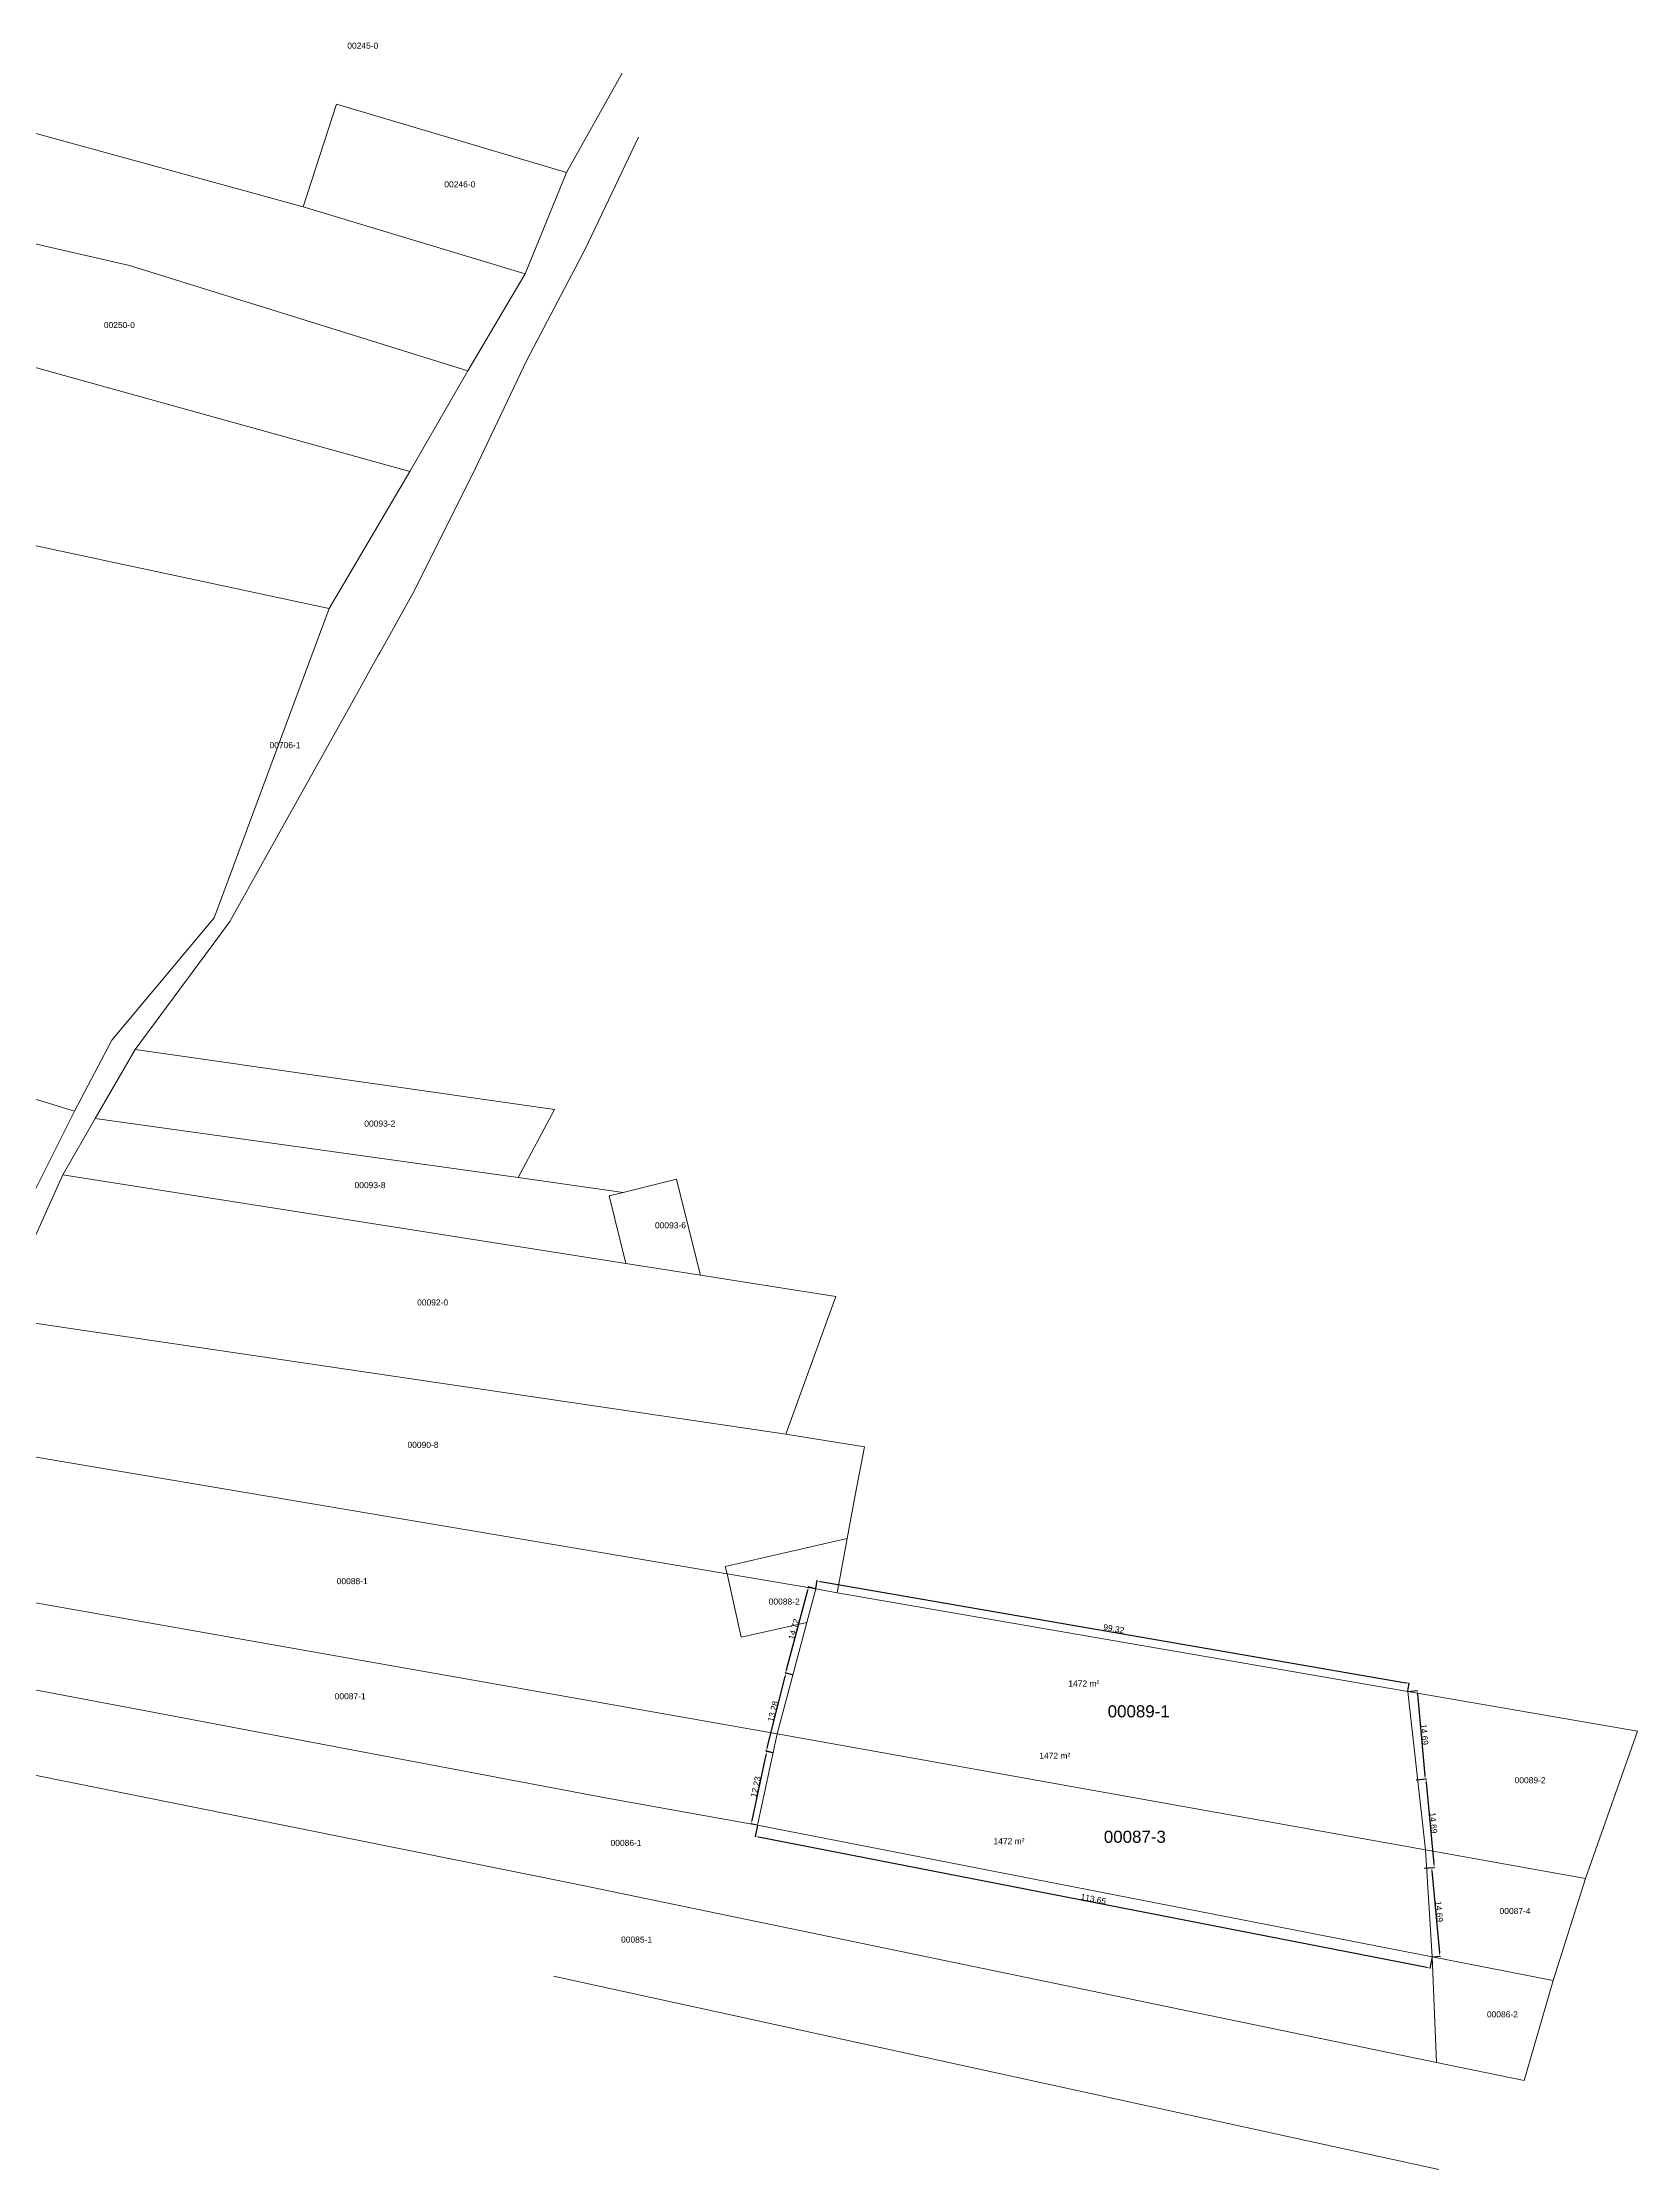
# Model space of a CAD drawing. Header units: metres. Extents: x 7516441 to 7517435, y 4691974 to 4693345.
# Drawn here: x 7516798.4 to 7517062.1, y 4692660.3 to 4693012 of the extents above; entities that cross this region are included whole.
import ezdxf

# ---------------------------------------------------------------- set-up
doc = ezdxf.new("R2010")
doc.units = ezdxf.units.M
doc.header["$PDMODE"] = 32
doc.header["$PDSIZE"] = 1
doc.layers.get('Defpoints').update_dxf_attribs({"lineweight": 0})
for name, color, linetype, lineweight in [('Dimensionet', 5, 'Continuous', 0), ('Nr Parceles Baze', 7, 'Continuous', 0), ('Nr-Kojshi', 251, 'Continuous', 0), ('Nr-Ri', 1, 'Continuous', 0), ('Parc-Kojshi', 251, 'Continuous', 0), ('Parcela Baze', 7, 'Continuous', 0), ('ParcReNet_12', 1, 'Continuous', 0)]:
    doc.layers.add(name, color=color, linetype=linetype, lineweight=lineweight)
doc.styles.get("Standard").update_dxf_attribs({"font": 'arial.ttf'})
doc.dimstyles.get("Standard").update_dxf_attribs({"dimtxt": 1.5, "dimasz": 0.18, "dimexe": 0.18, "dimexo": 0.0625, "dimgap": 0.09, "dimtad": 1, "dimtoh": 1, "dimzin": 0, "dimdsep": 46, "dimtxsty": 'Standard', "dimcen": 0.09, "dimse1": 1, "dimse2": 1, "dimsd1": 1, "dimsd2": 1, "dimadec": 0, "dimazin": 0, "dimtfac": 1, "dimtofl": 0, "dimtmove": 0, "dimatfit": 3, "dimfxl": 1, "dimtolj": 1, "dimtzin": 0, "dimarcsym": 0})

# ---------------------------------------------------------------- blocks, each defined once
blk = doc.blocks.new('*D57')
at = {"layer": 'Defpoints', "color": 0, "transparency": 16777216}
for p in [(7516916.6, 4692717.22), (7516916.24, 4692715.34), (7517028.15, 4692695.45)]:
    blk.add_point(p, dxfattribs=at)
at = {"layer": 'Dimensionet', "color": 0, "lineweight": -2, "transparency": 16777216}
for p, q in [((7516916.6, 4692717.19), (7516916.22, 4692715.26)), ((7517027.24, 4692693.68), (7516916.78, 4692715.24)), ((7517028.14, 4692695.42), (7517027.77, 4692693.49))]:
    blk.add_line(p, q, dxfattribs=at)
at = {"layer": 'Dimensionet', "color": 0, "transparency": 16777216}
for points in [[(7516916.79, 4692715.33), (7516916.76, 4692715.15), (7516916.24, 4692715.34)], [(7517027.26, 4692693.77), (7517027.23, 4692693.59), (7517027.78, 4692693.57)]]:
    blk.add_solid(points, dxfattribs=at)
at = {"layer": 'Dimensionet', "color": 0, "transparency": 16777216, "insert": (7516972.12, 4692705), "char_height": 1, "attachment_point": 5, "rotation": 348.9567}
blk.add_mtext('\\A1;113.65', dxfattribs=at)
blk = doc.blocks.new('*D58')
at = {"layer": 'Defpoints', "color": 0, "transparency": 16777216}
for p in [(7516918.13, 4692729.4), (7516919.16, 4692729.18), (7516916.6, 4692717.22)]:
    blk.add_point(p, dxfattribs=at)
at = {"layer": 'Dimensionet', "color": 0, "lineweight": -2, "transparency": 16777216}
for p, q in [((7516915.69, 4692717.98), (7516918.02, 4692728.86)), ((7516919.13, 4692729.18), (7516918.05, 4692729.42)), ((7516916.57, 4692717.23), (7516915.49, 4692717.46))]:
    blk.add_line(p, q, dxfattribs=at)
at = {"layer": 'Dimensionet', "color": 0, "transparency": 16777216}
for points in [[(7516917.93, 4692728.88), (7516918.11, 4692728.84), (7516918.13, 4692729.4)], [(7516915.6, 4692718), (7516915.78, 4692717.96), (7516915.57, 4692717.44)]]:
    blk.add_solid(points, dxfattribs=at)
at = {"layer": 'Dimensionet', "color": 0, "transparency": 16777216, "insert": (7516916.31, 4692723.54), "char_height": 1, "attachment_point": 5, "rotation": 77.9138}
blk.add_mtext('\\A1;12.23', dxfattribs=at)
blk = doc.blocks.new('*D59')
at = {"layer": 'Defpoints', "color": 0, "transparency": 16777216}
for p in [(7516921.33, 4692742.33), (7516922.43, 4692742.05), (7516919.16, 4692729.18)]:
    blk.add_point(p, dxfattribs=at)
at = {"layer": 'Dimensionet', "color": 0, "lineweight": -2, "transparency": 16777216}
for p, q in [((7516918.19, 4692729.99), (7516921.19, 4692741.79)), ((7516922.4, 4692742.05), (7516921.24, 4692742.35)), ((7516919.13, 4692729.18), (7516917.97, 4692729.48))]:
    blk.add_line(p, q, dxfattribs=at)
at = {"layer": 'Dimensionet', "color": 0, "transparency": 16777216}
for points in [[(7516921.1, 4692741.82), (7516921.28, 4692741.77), (7516921.33, 4692742.33)], [(7516918.11, 4692730.01), (7516918.28, 4692729.97), (7516918.06, 4692729.46)]]:
    blk.add_solid(points, dxfattribs=at)
at = {"layer": 'Dimensionet', "color": 0, "transparency": 16777216, "insert": (7516919.15, 4692736.03), "char_height": 1, "attachment_point": 5, "rotation": 75.7538}
blk.add_mtext('\\A1;13.28', dxfattribs=at)
blk = doc.blocks.new('*D60')
at = {"layer": 'Defpoints', "color": 0, "transparency": 16777216}
for p in [(7516925.04, 4692756.59), (7516926.23, 4692756.27), (7516922.43, 4692742.05)]:
    blk.add_point(p, dxfattribs=at)
at = {"layer": 'Dimensionet', "color": 0, "lineweight": -2, "transparency": 16777216}
for p, q in [((7516921.38, 4692742.9), (7516924.9, 4692756.06)), ((7516926.2, 4692756.28), (7516924.95, 4692756.61)), ((7516922.4, 4692742.06), (7516921.15, 4692742.39))]:
    blk.add_line(p, q, dxfattribs=at)
at = {"layer": 'Dimensionet', "color": 0, "transparency": 16777216}
for points in [[(7516924.81, 4692756.08), (7516924.99, 4692756.03), (7516925.04, 4692756.59)], [(7516921.29, 4692742.92), (7516921.47, 4692742.87), (7516921.24, 4692742.37)]]:
    blk.add_solid(points, dxfattribs=at)
at = {"layer": 'Dimensionet', "color": 0, "transparency": 16777216, "insert": (7516922.61, 4692749.62), "char_height": 1, "attachment_point": 5, "rotation": 75.0426}
blk.add_mtext('\\A1;14.72', dxfattribs=at)
blk = doc.blocks.new('*D61')
at = {"layer": 'Defpoints', "color": 0, "transparency": 16777216}
for p in [(7516926.23, 4692756.27), (7517024.33, 4692740.67), (7517024.1, 4692739.33)]:
    blk.add_point(p, dxfattribs=at)
at = {"layer": 'Dimensionet', "color": 0, "lineweight": -2, "transparency": 16777216}
for p, q in [((7516926.24, 4692756.3), (7516926.48, 4692757.7)), ((7516927.01, 4692757.52), (7517023.79, 4692740.77)), ((7517024.11, 4692739.36), (7517024.35, 4692740.76))]:
    blk.add_line(p, q, dxfattribs=at)
at = {"layer": 'Dimensionet', "color": 0, "transparency": 16777216}
for points in [[(7516927.02, 4692757.61), (7516926.99, 4692757.43), (7516926.46, 4692757.61)], [(7517023.81, 4692740.86), (7517023.77, 4692740.67), (7517024.33, 4692740.67)]]:
    blk.add_solid(points, dxfattribs=at)
at = {"layer": 'Dimensionet', "color": 0, "transparency": 16777216, "insert": (7516975.49, 4692749.69), "char_height": 1, "attachment_point": 5, "rotation": 350.1795}
blk.add_mtext('\\A1;99.32', dxfattribs=at)
blk = doc.blocks.new('*D71')
at = {"layer": 'Defpoints', "color": 0, "transparency": 16777216}
for p in [(7517024.1, 4692739.33), (7517025.45, 4692724.7), (7517026.98, 4692724.84)]:
    blk.add_point(p, dxfattribs=at)
at = {"layer": 'Dimensionet', "color": 0, "lineweight": -2, "transparency": 16777216}
for p, q in [((7517024.13, 4692739.33), (7517025.72, 4692739.48)), ((7517025.68, 4692738.92), (7517026.93, 4692725.39)), ((7517025.48, 4692724.71), (7517027.07, 4692724.85))]:
    blk.add_line(p, q, dxfattribs=at)
at = {"layer": 'Dimensionet', "color": 0, "transparency": 16777216}
for points in [[(7517025.77, 4692738.93), (7517025.58, 4692738.91), (7517025.63, 4692739.47)], [(7517027.02, 4692725.4), (7517026.83, 4692725.38), (7517026.98, 4692724.84)]]:
    blk.add_solid(points, dxfattribs=at)
at = {"layer": 'Dimensionet', "color": 0, "transparency": 16777216, "insert": (7517026.85, 4692732.21), "char_height": 1, "attachment_point": 5, "rotation": 275.2733}
blk.add_mtext('\\A1;14.69', dxfattribs=at)
blk = doc.blocks.new('*D72')
at = {"layer": 'Defpoints', "color": 0, "transparency": 16777216}
for p in [(7517025.45, 4692724.7), (7517026.8, 4692710.08), (7517028.46, 4692710.23)]:
    blk.add_point(p, dxfattribs=at)
at = {"layer": 'Dimensionet', "color": 0, "lineweight": -2, "transparency": 16777216}
for p, q in [((7517025.48, 4692724.71), (7517027.19, 4692724.86)), ((7517027.16, 4692724.31), (7517028.4, 4692710.78)), ((7517026.83, 4692710.08), (7517028.54, 4692710.24))]:
    blk.add_line(p, q, dxfattribs=at)
at = {"layer": 'Dimensionet', "color": 0, "transparency": 16777216}
for points in [[(7517027.25, 4692724.32), (7517027.06, 4692724.3), (7517027.11, 4692724.86)], [(7517028.5, 4692710.79), (7517028.31, 4692710.77), (7517028.46, 4692710.23)]]:
    blk.add_solid(points, dxfattribs=at)
at = {"layer": 'Dimensionet', "color": 0, "transparency": 16777216, "insert": (7517028.33, 4692717.59), "char_height": 1, "attachment_point": 5, "rotation": 275.2733}
blk.add_mtext('\\A1;14.69', dxfattribs=at)
blk = doc.blocks.new('*D73')
at = {"layer": 'Defpoints', "color": 0, "transparency": 16777216}
for p in [(7517026.8, 4692710.08), (7517028.15, 4692695.45), (7517029.4, 4692695.57)]:
    blk.add_point(p, dxfattribs=at)
at = {"layer": 'Dimensionet', "color": 0, "lineweight": -2, "transparency": 16777216}
for p, q in [((7517026.83, 4692710.08), (7517028.14, 4692710.2)), ((7517028.1, 4692709.65), (7517029.35, 4692696.11)), ((7517028.18, 4692695.45), (7517029.49, 4692695.57))]:
    blk.add_line(p, q, dxfattribs=at)
at = {"layer": 'Dimensionet', "color": 0, "transparency": 16777216}
for points in [[(7517028.19, 4692709.65), (7517028.01, 4692709.64), (7517028.05, 4692710.19)], [(7517029.44, 4692696.12), (7517029.26, 4692696.1), (7517029.4, 4692695.57)]]:
    blk.add_solid(points, dxfattribs=at)
at = {"layer": 'Dimensionet', "color": 0, "transparency": 16777216, "insert": (7517029.28, 4692702.93), "char_height": 1, "attachment_point": 5, "rotation": 275.2733}
blk.add_mtext('\\A1;14.69', dxfattribs=at)

msp = doc.modelspace()

# ---------------------------------------------------------------- linework, layer by layer
at = {"layer": 'Parc-Kojshi'}
for points in [[(7516885.049, 4692990.449), (7516894.218, 4693006.897)], [(7516780.014, 4693001.644), (7516841.498, 4692984.788)], [(7516847.026, 4693001.776), (7516841.498, 4692984.788)], [(7516847.026, 4693001.776), (7516885.049, 4692990.449)], [(7516896.908, 4692996.292), (7516888.114, 4692977.769)], [(7516878.172, 4692973.73), (7516885.049, 4692990.449)], [(7516759.385, 4692987.352), (7516812.778, 4692975.082)], [(7516841.498, 4692984.788), (7516878.172, 4692973.73)], [(7516888.114, 4692977.769), (7516878.462, 4692959.457)], [(7516812.778, 4692975.082), (7516868.733, 4692957.686)], [(7516868.733, 4692957.686), (7516878.172, 4692973.73)], [(7516751.717, 4692970.873), (7516859.136, 4692941.014)], [(7516878.462, 4692959.457), (7516869.355, 4692940.308)], [(7516859.136, 4692941.014), (7516868.733, 4692957.686)], [(7516739.047, 4692941.218), (7516845.807, 4692918.4)], [(7516845.807, 4692918.4), (7516859.136, 4692941.014)], [(7516869.355, 4692940.308), (7516859.686, 4692920.971)], [(7516854.17, 4692911.071), (7516859.686, 4692920.971)], [(7516826.795, 4692867.253), (7516845.807, 4692918.4)], [(7516848.647, 4692901.169), (7516853.964, 4692910.701)], [(7516853.964, 4692910.701), (7516854.17, 4692911.071)], [(7516838.968, 4692883.831), (7516848.647, 4692901.169)], [(7516829.363, 4692866.623), (7516838.968, 4692883.831)], [(7516809.862, 4692847.014), (7516826.795, 4692867.253)], [(7516827.365, 4692863.92), (7516813.714, 4692845.444)], [(7516827.365, 4692863.92), (7516829.363, 4692866.623)], [(7516803.669, 4692835.28), (7516809.862, 4692847.014)], [(7516807.12, 4692834.06), (7516813.714, 4692845.444)], [(7516813.714, 4692845.444), (7516883.02, 4692835.53)], [(7516784.779, 4692841.077), (7516803.669, 4692835.28)], [(7516793.107, 4692814.085), (7516803.669, 4692835.28)], [(7516883.02, 4692835.53), (7516877.06, 4692824.28)], [(7516807.12, 4692834.06), (7516801.745, 4692824.769)], [(7516877.06, 4692824.28), (7516807.12, 4692834.06)], [(7516801.745, 4692824.769), (7516791.061, 4692801.105)], [(7516894.81, 4692810.1), (7516801.745, 4692824.769)], [(7516877.06, 4692824.28), (7516894.369, 4692821.834)], [(7516894.369, 4692821.834), (7516892.06, 4692821.26)], [(7516892.06, 4692821.26), (7516894.81, 4692810.1)], [(7516903.2, 4692824.03), (7516894.369, 4692821.834)], [(7516904.088, 4692820.461), (7516903.2, 4692824.03)], [(7516907.15, 4692808.15), (7516904.088, 4692820.461)], [(7516894.81, 4692810.1), (7516907.15, 4692808.15)], [(7516929.524, 4692804.624), (7516907.15, 4692808.15)], [(7516929.524, 4692804.624), (7516921.261, 4692781.856)], [(7516791.061, 4692801.105), (7516921.261, 4692781.856)], [(7516911.56, 4692758.75), (7516780.994, 4692780.792)], [(7516921.261, 4692781.856), (7516934.312, 4692779.753)], [(7516932.77, 4692771.79), (7516934.312, 4692779.753)], [(7516931.44, 4692764.6), (7516932.77, 4692771.79)], [(7516931.44, 4692764.6), (7516911.28, 4692759.99)], [(7516929.778, 4692755.657), (7516931.44, 4692764.6)], [(7516766.353, 4692759.414), (7516919.84, 4692732.337)], [(7516911.28, 4692759.99), (7516911.56, 4692758.75)], [(7516911.56, 4692758.75), (7516913.9, 4692748.28)], [(7516926.231, 4692756.271), (7516911.56, 4692758.75)], [(7516924.74, 4692750.7), (7516926.231, 4692756.271)], [(7516929.778, 4692755.657), (7516926.231, 4692756.271)], [(7517024.1, 4692739.33), (7516929.778, 4692755.657)], [(7516891.14, 4692721.765), (7516752.527, 4692748.029)], [(7516913.9, 4692748.28), (7516924.74, 4692750.7)], [(7516919.84, 4692732.337), (7516924.74, 4692750.7)], [(7516886.144, 4692707.591), (7516740.907, 4692736.76)], [(7517062.069, 4692732.756), (7517024.1, 4692739.33)], [(7517024.1, 4692739.33), (7517027.01, 4692713.13)], [(7516916.603, 4692717.22), (7516919.84, 4692732.337)], [(7516919.84, 4692732.337), (7517027.01, 4692713.13)], [(7517053.458, 4692708.397), (7517062.069, 4692732.756)], [(7516916.603, 4692717.22), (7516891.14, 4692721.765)], [(7517028.15, 4692695.45), (7516916.603, 4692717.22)], [(7517027.01, 4692713.13), (7517053.458, 4692708.397)], [(7517027.01, 4692713.13), (7517028.15, 4692695.45)], [(7517028.84, 4692678), (7516886.144, 4692707.591)], [(7517053.458, 4692708.397), (7517048.112, 4692691.551)], [(7517048.112, 4692691.551), (7517028.15, 4692695.45)], [(7517028.15, 4692695.45), (7517028.84, 4692678)], [(7517029.21, 4692660.29), (7516882.89, 4692692.255)], [(7517043.354, 4692674.993), (7517048.112, 4692691.551)], [(7517043.354, 4692674.993), (7517028.84, 4692678)]]:
    msp.add_lwpolyline(points, dxfattribs=at)
at = {"layer": 'Parcela Baze', "flags": 128}
for points in [[(7516845.807, 4692918.4), (7516739.047, 4692941.218), (7516604.034, 4692974.377), (7516581.614, 4692955.263), (7516552.259, 4692921.9), (7516601.504, 4692898.349), (7516625.581, 4692890.543), (7516659.711, 4692879.694), (7516697.017, 4692868.051), (7516745.171, 4692853.234), (7516766.772, 4692846.604), (7516784.779, 4692841.077), (7516803.669, 4692835.28), (7516809.862, 4692847.014), (7516826.795, 4692867.253)], [(7517024.1, 4692739.33), (7516929.778, 4692755.657), (7516926.231, 4692756.271), (7516924.74, 4692750.7), (7516919.84, 4692732.337), (7517027.01, 4692713.13)], [(7517027.01, 4692713.13), (7516919.84, 4692732.337), (7516916.603, 4692717.22), (7517028.15, 4692695.45)]]:
    msp.add_lwpolyline(points, close=True, dxfattribs=at)
at = {"layer": 'ParcReNet_12', "flags": 128}
msp.add_lwpolyline([(7516919.84, 4692732.337), (7516916.603, 4692717.22), (7517028.15, 4692695.45), (7517027.01, 4692713.13), (7517024.1, 4692739.33), (7516929.778, 4692755.657), (7516926.231, 4692756.271), (7516924.74, 4692750.7)], close=True, dxfattribs=at)

# ---------------------------------------------------------------- texts
at = {"layer": 'Nr Parceles Baze'}
for s, p in [('00089-1', (7516974.492, 4692735.04)), ('00087-3', (7516973.854, 4692714.299))]:
    msp.add_text(s, height=2, dxfattribs=at).set_placement(p)
at = {"layer": 'Nr-Kojshi'}
for s, p in [('00245-0', (7516848.78, 4693010.944)), ('00246-0', (7516864.824, 4692988.023)), ('00250-0', (7516808.543, 4692964.748)), ('00706-1', (7516835.929, 4692895.288)), ('00093-2', (7516851.595, 4692832.719)), ('00093-8', (7516849.984, 4692822.539)), ('00093-6', (7516899.647, 4692815.894)), ('00092-0', (7516860.334, 4692803.144)), ('00090-8', (7516858.74, 4692779.599)), ('00088-1', (7516847.036, 4692757.065)), ('00088-1', (7516847.036, 4692757.065)), ('00088-2', (7516918.45, 4692753.689)), ('00088-2', (7516918.45, 4692753.689)), ('00087-1', (7516846.7, 4692738.037)), ('00087-1', (7516846.7, 4692738.037)), ('00089-2', (7517041.763, 4692724.152)), ('00086-1', (7516892.304, 4692713.784)), ('00087-4', (7517039.272, 4692702.524)), ('00085-1', (7516894.049, 4692697.801)), ('00086-2', (7517037.184, 4692685.441))]:
    msp.add_text(s, height=1, dxfattribs=at).set_placement(p)
at = {"layer": 'Nr-Ri'}
for p in [(7516967.984, 4692740.137), (7516963.179, 4692728.189), (7516955.616, 4692714.068)]:
    msp.add_text('1472 m²', height=1, dxfattribs=at).set_placement(p)

# ---------------------------------------------------------------- dimensions: what is measured, and where the dimension line sits
at = {"layer": 'Dimensionet'}
for p1, p2, distance, picture, middle in [((7516922.431, 4692742.047), (7516926.231, 4692756.271), 1.232, '*D60', (7516922.612, 4692749.618)), ((7516926.231, 4692756.271), (7517024.1, 4692739.33), 1.361, '*D61', (7516975.492, 4692749.69)), ((7516919.163, 4692729.176), (7516922.431, 4692742.047), 1.139, '*D59', (7516919.155, 4692736.029)), ((7517024.1, 4692739.33), (7517025.45, 4692724.702), 1.532, '*D71', (7517026.854, 4692732.208)), ((7516916.603, 4692717.22), (7516919.163, 4692729.176), 1.053, '*D58', (7516916.31, 4692723.535)), ((7517025.45, 4692724.702), (7517026.8, 4692710.077), 1.662, '*D72', (7517028.334, 4692717.594)), ((7517028.15, 4692695.45), (7516916.603, 4692717.22), 1.911, '*D57', (7516972.117, 4692705.005)), ((7517026.8, 4692710.077), (7517028.15, 4692695.45), 1.257, '*D73', (7517029.28, 4692702.93))]:
    dim = msp.add_aligned_dim(p1=p1, p2=p2, distance=distance, dimstyle='Standard', override={"dimscale": 0.5, "dimtxt": 2, "dimasz": 1.1, "dimtoh": 0, "dimcen": 0, "dimse1": 0, "dimse2": 0, "dimsd1": 0, "dimsd2": 0}, dxfattribs=at)
    dim.commit()
    dim.dimension.update_dxf_attribs({"geometry": picture, "text_midpoint": middle})

doc.saveas('drawing.dxf')
